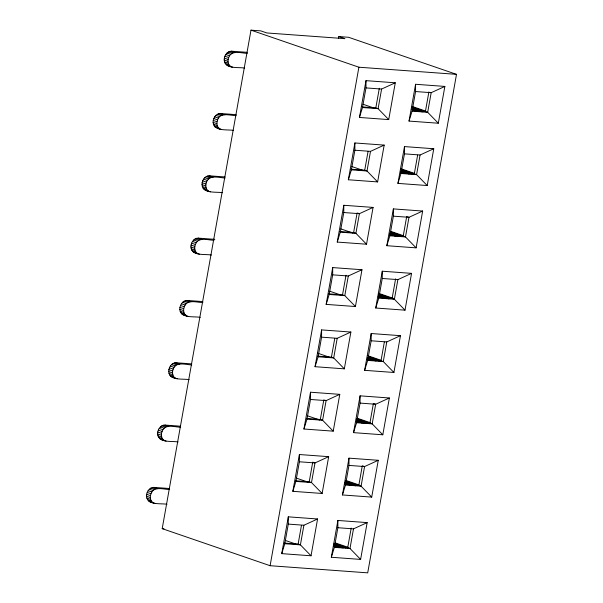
<?xml version="1.0" encoding="UTF-8"?>
<svg xmlns="http://www.w3.org/2000/svg" width="603" height="603" viewBox="0 0 603 603"><rect width="100%" height="100%" fill="white"/><g stroke="black" fill="none" stroke-linecap="round" stroke-linejoin="round"><path stroke-width="0.9" d="M281.744 553.637L284.789 543.725L288.287 524.097L288.302 516.839L317.585 518.979L311.027 555.778L281.744 553.637L288.302 516.839M292.847 491.324L295.885 481.413L299.382 461.785L299.397 454.526L328.68 456.667L322.13 493.465L292.847 491.324L299.397 454.526M303.942 429.012L306.987 419.1L310.485 399.472L310.5 392.214L339.783 394.354L333.225 431.153L303.942 429.012L310.5 392.214M315.045 366.699L318.09 356.788L321.58 337.16L321.603 329.901L350.878 332.042L344.328 368.84L315.045 366.699L321.603 329.901M326.148 304.387L329.185 294.475L332.683 274.847L332.698 267.589L361.981 269.729L355.423 306.528L326.148 304.387L332.698 267.589M331.326 557.262L334.371 547.351L337.868 527.723L337.884 520.464L367.167 522.613L360.609 559.411L331.326 557.262L337.884 520.464M337.243 242.074L340.288 232.163L343.785 212.535L343.8 205.276L373.076 207.417L366.526 244.215L337.243 242.074L343.8 205.276M342.429 494.95L345.474 485.038L348.964 465.41L348.986 458.152L378.262 460.3L371.712 497.098L342.429 494.95L348.986 458.152M348.346 179.762L351.383 169.85L354.881 150.222L354.896 142.964L384.179 145.104L377.621 181.91L348.346 179.762L354.896 142.964M353.524 432.637L356.569 422.726L360.066 403.098L360.081 395.839L389.365 397.988L382.807 434.786L353.524 432.637L360.081 395.839M359.441 117.449L362.486 107.538L365.983 87.91L365.998 80.651L395.282 82.792L388.724 119.598L359.441 117.449L365.998 80.651M364.627 370.325L367.672 360.413L371.162 340.785L371.184 333.527L400.46 335.675L393.91 372.473L364.627 370.325L371.184 333.527M375.729 308.012L378.767 298.101L382.264 278.473L382.279 271.214L411.563 273.363L405.005 310.161L375.729 308.012L382.279 271.214M386.825 245.707L389.87 235.788L393.367 216.16L393.382 208.902L422.658 211.05L416.108 247.848L386.825 245.707L393.382 208.902M397.927 183.395L400.965 173.476L404.462 153.848L404.477 146.589L433.761 148.737L427.203 185.536L397.927 183.395L404.477 146.589M409.022 121.082L412.068 111.163L415.565 91.543L415.58 84.277L444.863 86.425L438.306 123.223L409.022 121.082L415.58 84.277M166.963 504.274C160.903 503.098 147.32 505.668 146.499 496.224C146.371 492.108 149.318 487.337 153.803 487.375L169.473 488.52M153.509 503.038C150.147 501.372 149.702 496.887 150.976 493.721C153.765 485.814 163.564 489.387 169.586 489.553M178.066 441.961C171.998 440.785 158.423 443.356 157.594 433.911C157.473 429.796 160.413 425.025 164.905 425.062L180.576 426.208M164.611 440.725C161.242 439.059 160.797 434.575 162.071 431.409C164.868 423.502 174.666 427.075 180.689 427.241M189.161 379.649C183.101 378.473 169.518 381.043 168.697 371.599C168.569 367.483 171.516 362.712 176.001 362.75L191.671 363.895M175.707 378.413C172.345 376.747 171.9 372.262 173.174 369.096C175.963 361.189 185.762 364.762 191.784 364.928M200.264 317.336C194.204 316.16 180.621 318.731 179.8 309.286C179.671 305.171 182.611 300.4 187.103 300.437L202.774 301.583M186.809 316.1C183.44 314.434 182.995 309.95 184.277 306.784C187.066 298.877 196.864 302.45 202.887 302.616M211.367 255.024C205.299 253.848 191.716 256.418 190.895 246.974C190.767 242.858 193.714 238.087 198.206 238.125L214.796 239.338M197.912 253.788C194.543 252.122 194.098 247.637 195.372 244.471C198.161 236.564 207.96 240.137 213.982 240.303M222.462 192.711C216.402 191.535 202.819 194.106 201.997 184.661C201.869 180.546 204.809 175.774 209.301 175.812L224.972 176.958M209.007 191.475C205.646 189.809 205.193 185.325 206.475 182.159C209.264 174.252 219.062 177.825 225.085 177.991M233.565 130.399C227.497 129.223 213.922 131.793 213.093 122.349C212.972 118.233 215.912 113.462 220.404 113.5L236.075 114.645M220.11 129.163C216.741 127.497 216.296 123.012 217.57 119.846C220.359 111.939 230.165 115.512 236.188 115.678M244.66 68.086C238.6 66.91 225.017 69.481 224.195 60.036C224.067 55.921 227.014 51.149 231.499 51.187L247.17 52.333M231.205 66.85C227.844 65.184 227.399 60.699 228.673 57.534C231.462 49.627 241.26 53.2 247.283 53.365M338.833 36.572L348.594 37.288L456.501 74.35L367.709 572.85L270.106 565.712L162.199 528.65L250.991 30.15L260.752 30.866L266.835 32.954L344.916 38.66L338.833 36.572L338.509 38.396M270.106 565.712L358.898 67.212L250.991 30.15M311.027 555.778L300.407 544.871L298.123 544.087L301.462 525.349M322.13 493.465L311.502 482.558L309.226 481.774L312.723 462.147L314.238 462.667M333.225 431.153L322.605 420.246L320.321 419.462L323.819 399.834M344.328 368.84L333.7 357.933L331.424 357.149L334.763 338.411M355.423 306.528L344.803 295.621L342.527 294.837L346.016 275.209M366.526 244.215L355.906 233.308L353.622 232.524L357.119 212.897M377.621 181.91L367.001 170.996L364.725 170.212L368.056 151.474M388.724 119.598L378.104 108.683L375.82 107.899L379.317 88.272M317.585 518.979L303.904 525.243L300.407 544.871L284.789 543.725M328.68 456.667L315 462.931L311.502 482.558L295.885 481.413M350.878 332.042L337.198 338.306L333.7 357.933L318.09 356.788M361.981 269.729L348.3 275.993L344.803 295.621L329.185 294.475M384.179 145.104L370.498 151.368L367.001 170.996L351.383 169.85M395.282 82.792L381.601 89.056L378.104 108.683L362.486 107.538M360.609 559.411L349.989 548.496L347.705 547.712L351.202 528.085M371.712 497.098L361.084 486.184L358.808 485.4L362.305 465.772L364.581 466.556L378.262 460.3M382.807 434.786L372.187 423.871L369.903 423.087L373.4 403.46M393.91 372.473L383.282 361.559L381.006 360.775L384.345 342.037M405.005 310.161L394.385 299.246L392.108 298.462L395.598 278.835M416.108 247.848L405.487 236.934L403.203 236.15L406.701 216.522M427.203 185.536L416.583 174.621L414.306 173.837L417.638 155.107M438.306 123.223L427.685 112.309L425.401 111.525L428.899 91.897M367.167 522.613L353.486 528.869L349.989 548.496L334.371 547.351M400.46 335.675L386.779 341.931L383.282 361.559L367.672 360.413M411.563 273.363L397.882 279.619L394.385 299.246L378.767 298.101M433.761 148.737L420.08 154.994L416.583 174.621L400.965 173.476M444.863 86.425L431.183 92.681L427.685 112.309L412.068 111.163M373.076 207.417L359.396 213.681L343.785 212.535M422.658 211.05L408.977 217.306L393.367 216.16M339.783 394.354L326.102 400.618L310.485 399.472M389.365 397.988L375.684 404.244L360.066 403.098M358.898 67.212L456.501 74.35M365.983 87.91L381.601 89.056M415.565 91.543L431.183 92.681M362.041 106.889L375.82 107.899M412.542 110.583L425.401 111.525M219.62 128.356L217.781 128.22L221.58 129.524M354.881 150.222L370.498 151.368M404.462 153.848L420.08 154.994M350.946 169.202L364.725 170.212M400.528 172.827L414.306 173.837M339.843 231.514L353.622 232.524M389.425 235.14L403.203 236.15M340.288 232.163L355.906 233.308L359.396 213.681L357.881 213.161M389.87 235.788L405.487 236.934L408.977 217.306L407.462 216.786M332.683 274.847L348.3 275.993M382.264 278.473L397.882 279.619M328.741 293.827L342.527 294.837M378.33 297.452L392.108 298.462M183.011 314.796L186.327 315.294M321.58 337.16L337.198 338.306M371.162 340.785L386.779 341.931M317.645 356.139L331.424 357.149M367.227 359.765L381.006 360.775M306.543 418.452L320.321 419.462M356.124 422.077L369.903 423.087M306.987 419.1L322.605 420.246L326.102 400.618L324.58 400.098M356.569 422.726L372.187 423.871L375.684 404.244L374.161 403.724M299.382 461.785L315 462.931M348.964 465.41L364.581 466.556L361.084 486.184L345.474 485.038M295.447 480.764L309.226 481.774M345.029 484.39L358.808 485.4M288.287 524.097L303.904 525.243M337.868 527.723L353.486 528.869M162.199 528.65L163.971 528.778M284.345 543.077L298.123 544.087M333.926 546.702L347.705 547.712M227.406 65.546L232.675 67.212M205.208 190.171L210.477 191.837M194.106 252.484L199.382 254.149M171.908 377.109L177.184 378.774M160.813 439.421L166.081 441.087M149.71 501.734L154.979 503.399M413.002 106.739L425.665 111.088M411.977 107.078L425.484 111.721M412.52 107.945L423.502 111.713M412.12 108.427L422.251 111.909M412.49 109.083L418.399 111.11M411.977 109.294L417.887 111.321M412.301 109.625L417.366 111.367M231.499 51.187L235.298 52.491M229.939 51.33L233.738 52.634M228.394 51.956L232.2 53.268M226.977 53.041L230.776 54.345M225.771 54.496L229.577 55.8M224.874 56.23L228.673 57.534M363.029 104.259L374.365 108.156M224.331 58.122L228.13 59.426M224.195 60.036L227.994 61.34M224.459 61.853L228.266 63.164M225.123 63.451L228.921 64.755M226.125 64.709L229.924 66.013M401.055 168.757L414.57 173.4M400.882 169.39L414.389 174.033M401.425 170.257L412.399 174.026M401.025 170.739L410.311 173.935M401.394 171.395L408.992 174.003M400.874 171.606L405.947 173.34M400.354 171.651L405.427 173.393M220.404 113.5L224.203 114.804M218.844 113.643L222.643 114.947M217.299 114.269L221.097 115.58M215.874 115.354L219.673 116.658M214.676 116.809L218.474 118.113M213.771 118.542L217.57 119.846M351.926 166.571L363.27 170.468M213.236 120.434L217.035 121.738M213.093 122.349L216.892 123.653M213.364 124.165L217.163 125.477M214.02 125.763L217.819 127.067M215.03 127.022L218.829 128.326M390.804 231.364L403.467 235.713M390.623 231.989L403.286 236.346M390.322 232.57L400.452 236.052M389.922 233.052L398.364 235.954M389.448 233.414L397.045 236.022M389.779 233.919L395.689 235.946M390.103 234.25L395.169 235.992M209.301 175.812L213.1 177.116M207.741 175.955L211.54 177.259M206.196 176.581L209.995 177.893M204.779 177.666L208.578 178.97M203.573 179.121L207.372 180.425M202.676 180.855L206.475 182.159M340.831 228.884L353.041 233.082M202.133 182.747L205.932 184.051M201.997 184.661L205.796 185.965M202.261 186.478L206.06 187.789M202.925 188.076L206.723 189.38M203.927 189.334L207.726 190.638M378.857 293.382L393.216 298.312M378.676 294.015L392.191 298.658M379.227 294.882L390.201 298.651M378.82 295.364L388.958 298.847M379.197 296.02L385.106 298.048M378.676 296.231L384.586 298.259M378.156 296.277L384.066 298.304M198.206 238.125L202.005 239.429M196.638 238.268L200.445 239.572M195.101 238.894L198.9 240.205M193.676 239.979L197.475 241.283M192.478 241.434L196.276 242.738M191.573 243.167L195.372 244.471M329.728 291.196L341.072 295.093M191.038 245.059L194.837 246.363M190.895 246.974L194.694 248.278M191.166 248.79L194.965 250.102M191.822 250.388L195.621 251.692M192.824 251.647L196.631 252.951M367.762 355.695L381.269 360.338M368.425 356.614L381.088 360.971M368.124 357.195L379.099 360.963M367.724 357.677L377.011 360.873M367.25 358.039L375.692 360.941M367.581 358.544L372.646 360.277M367.905 358.875L372.126 360.33M187.103 300.437L190.902 301.741M185.543 300.58L189.342 301.884M183.998 301.206L187.797 302.518M182.581 302.291L186.38 303.595M181.375 303.746L185.174 305.05M180.478 305.48L184.277 306.784M317.758 353.207L329.969 357.406M179.935 307.372L183.734 308.676M179.8 309.286L183.598 310.59M180.063 311.103L183.862 312.414M180.727 312.701L184.526 314.005M181.729 313.959L185.528 315.263M184.48 315.158L188.279 316.462M357.504 418.301L370.167 422.65M356.479 418.64L369.993 423.276M357.021 419.507L367.159 422.989M356.622 419.99L365.064 422.891M356.991 420.645L363.752 422.959M356.479 420.856L362.388 422.884M356.803 421.188L361.868 422.929M176.001 362.75L179.8 364.054M174.44 362.893L178.239 364.197M172.903 363.519L176.702 364.83M171.478 364.604L175.277 365.908M170.28 366.059L174.079 367.363M169.375 367.792L173.174 369.096M307.53 415.821L319.741 420.02M168.832 369.684L172.639 370.988M168.697 371.599L172.496 372.903M168.968 373.415L172.767 374.727M169.624 375.013L173.423 376.317M170.626 376.272L174.425 377.576M345.564 480.32L359.071 484.963M346.228 481.239L358.891 485.588M345.926 481.82L356.901 485.588M345.527 482.302L355.657 485.784M345.052 482.664L351.805 484.985M345.383 483.169L351.293 485.196M344.863 483.214L350.773 485.242M164.905 425.062L168.704 426.366M163.345 425.205L167.144 426.509M161.8 425.831L165.599 427.143M160.375 426.916L164.182 428.22M159.177 428.371L162.976 429.675M158.272 430.105L162.071 431.409M296.427 478.134L307.771 482.031M157.737 431.997L161.536 433.301M157.594 433.911L161.393 435.215M157.865 435.728L161.664 437.039M158.521 437.326L162.328 438.63M159.531 438.585L163.33 439.889M335.306 542.926L347.969 547.275M335.125 543.552L347.788 547.901M333.979 543.846L345.805 547.901M334.424 544.615L343.71 547.81M333.949 544.976L342.391 547.878M334.281 545.481L339.346 547.215M334.605 545.813L338.826 547.268M153.803 487.375L157.602 488.679M152.242 487.518L156.041 488.822M150.697 488.144L154.504 489.455M149.28 489.229L153.079 490.533M148.074 490.684L151.873 491.988M147.177 492.417L150.976 493.721M285.332 540.446L296.668 544.343M146.635 494.309L150.433 495.613M146.499 496.224L150.298 497.528M146.763 498.04L150.569 499.352M147.426 499.638L151.225 500.942M148.428 500.897L152.227 502.201"/></g></svg>
